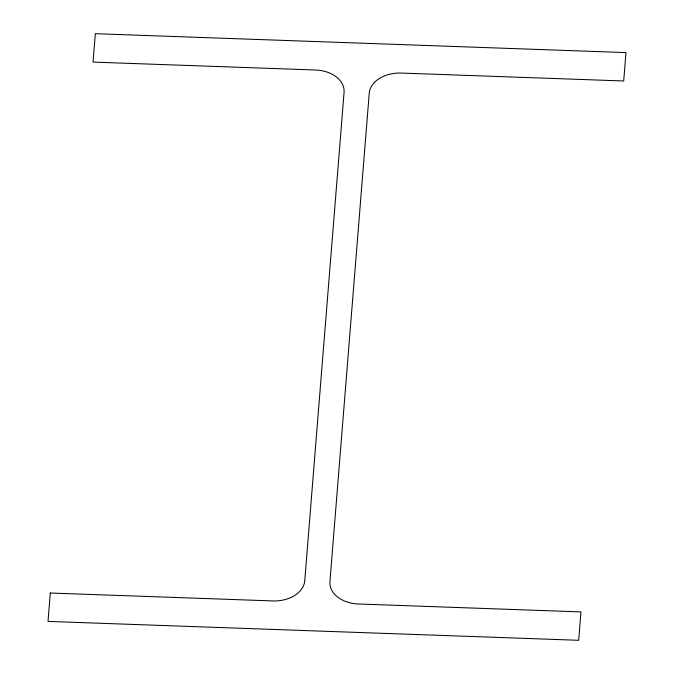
<?xml version="1.0" encoding="UTF-8"?>
<svg xmlns="http://www.w3.org/2000/svg" width="674" height="674" viewBox="0 0 674 674"><rect width="100%" height="100%" fill="white"/><g stroke="black" fill="none" stroke-linecap="round" stroke-linejoin="round"><path stroke-width="1.01" d="M50.306 593.019L48.014 621.411L578.671 640.3L580.954 611.908L358.425 603.988A30.254 21.324 -0.5 0 1 329.931 581.62L369.242 93.273A30.254 21.324 -0.5 0 1 401.165 73.062L623.694 80.981L625.986 52.589L95.329 33.7L93.046 62.092L315.575 70.012A30.254 21.324 -0.5 0 1 344.069 92.38L304.758 580.727A30.254 21.324 -0.5 0 1 272.835 600.938L50.306 593.019"/></g></svg>
